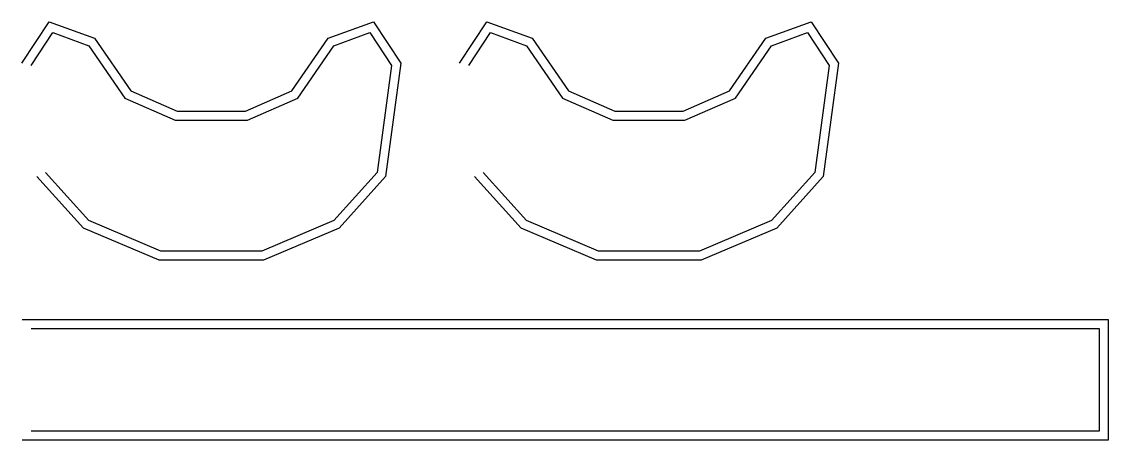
# Model space of a CAD drawing. Header units: millimetres. Extents: x -7 to 837, y -317 to 8.
import ezdxf

# ---------------------------------------------------------------- set-up
doc = ezdxf.new("R2010")
doc.units = ezdxf.units.MM

msp = doc.modelspace()

# ---------------------------------------------------------------- linework, layer by layer
for points in [[(-7.2867, -23.8365), (13.9981, 8.4707), (49.3028, -4.3903), (77.4323, -45.379), (113.4525, -61), (166.5475, -61), (202.5677, -45.379), (230.6972, -4.3903), (266.0019, 8.4707), (287.2867, -23.8365), (275.4499, -111.8723), (239.3685, -152.0344), (180.6258, -177), (99.3742, -177), (40.6315, -152.0344), (4.5501, -111.8723)], [(332.7133, -23.8365), (353.9981, 8.4707), (389.3028, -4.3903), (417.4323, -45.379), (453.4525, -61), (506.5475, -61), (542.5677, -45.379), (570.6972, -4.3903), (606.0019, 8.4707), (627.2867, -23.8365), (615.4499, -111.8723), (579.3685, -152.0344), (520.6258, -177), (439.3742, -177), (380.6315, -152.0344), (344.5501, -111.8723)], [(0, -25.5), (16.8, 0), (44.8, -10.2), (72.8, -51), (112, -68), (168, -68), (207.2, -51), (235.2, -10.2), (263.2, 0), (280, -25.5), (268.8, -108.8), (235.2, -146.2), (179.2, -170), (100.8, -170), (44.8, -146.2), (11.2, -108.8)], [(340, -25.5), (356.8, 0), (384.8, -10.2), (412.8, -51), (452, -68), (508, -68), (547.2, -51), (575.2, -10.2), (603.2, 0), (620, -25.5), (608.8, -108.8), (575.2, -146.2), (519.2, -170), (440.8, -170), (384.8, -146.2), (351.2, -108.8)], [(-7, -223), (836.8433, -223), (836.8433, -317), (-7, -317)], [(0, -230), (829.8433, -230), (829.8433, -310), (0, -310)]]:
    msp.add_lwpolyline(points)

doc.saveas('drawing.dxf')
